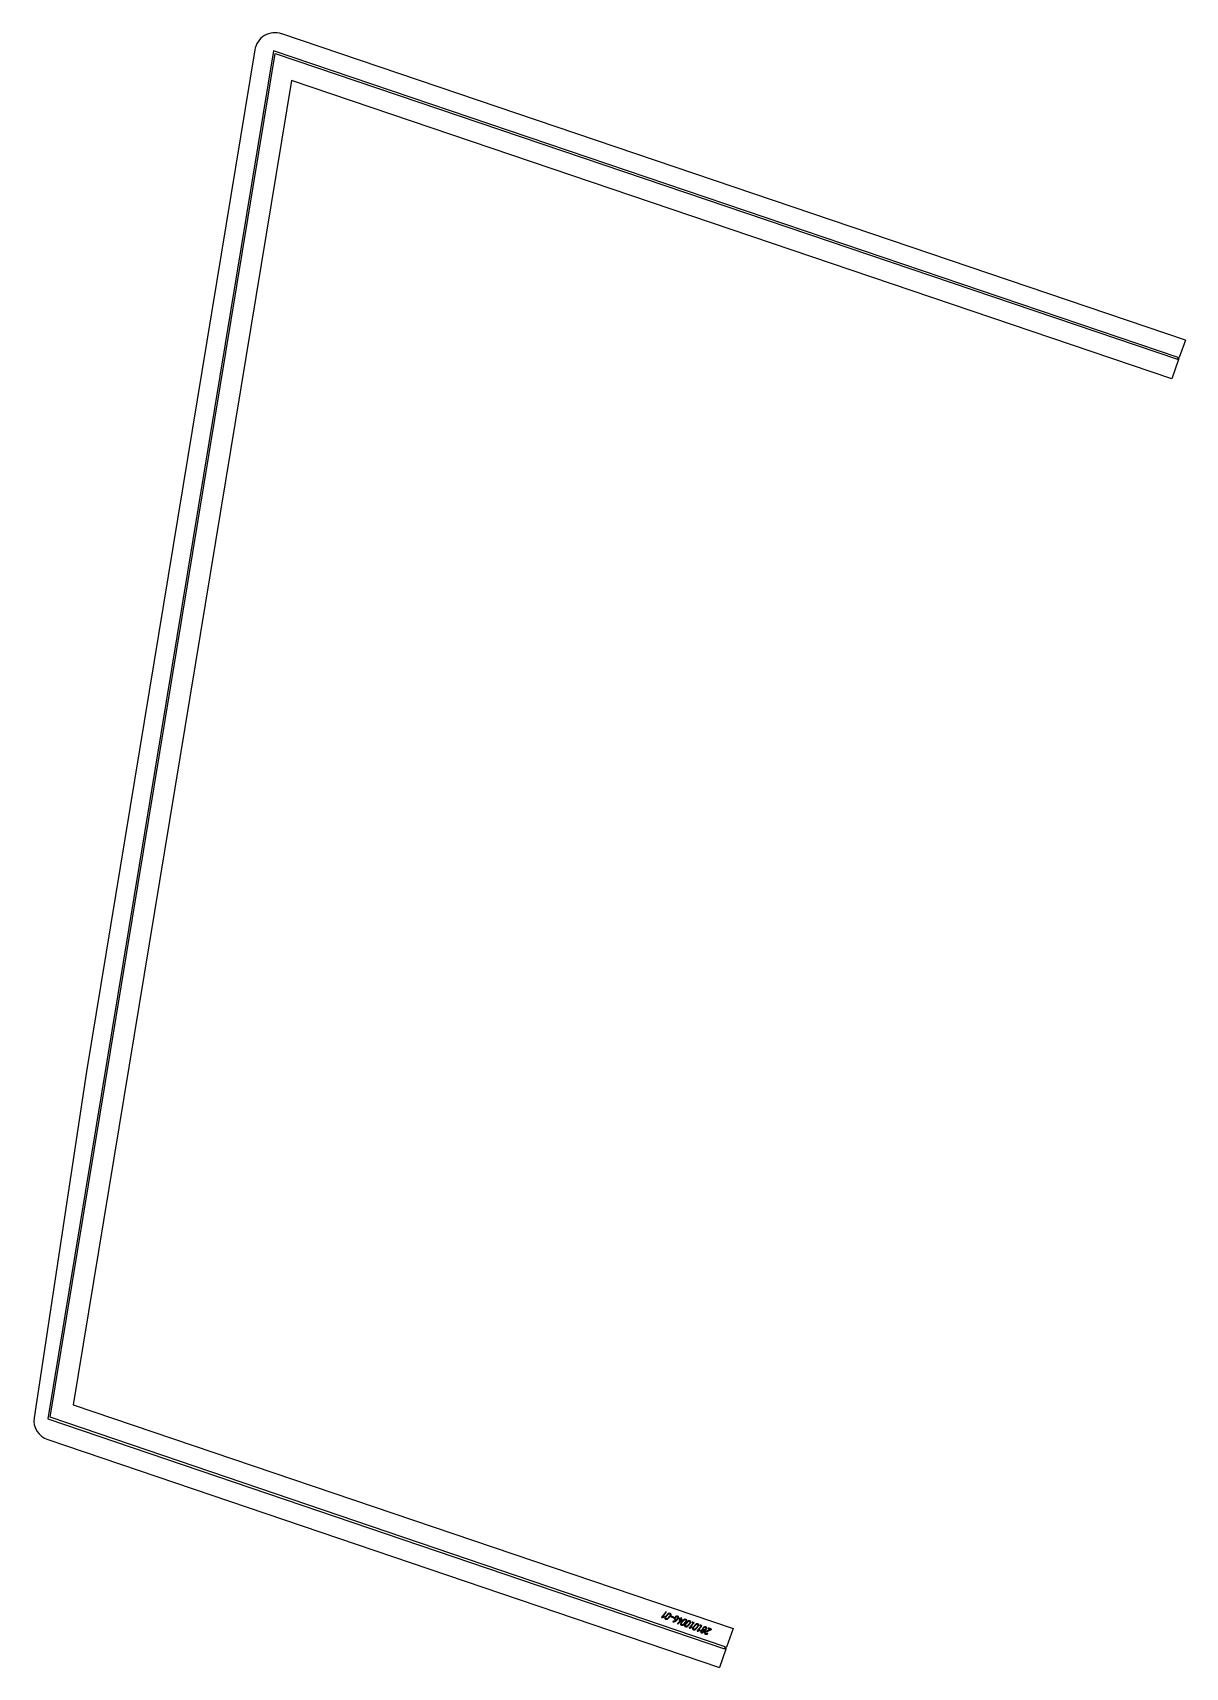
# Model space of a CAD drawing. Header units: millimetres. Extents: x 78 to 1765, y 153 to 2545.
import ezdxf

# ---------------------------------------------------------------- set-up
doc = ezdxf.new("R2010")
doc.units = ezdxf.units.MM
doc.linetypes.add('K5LT_BASIC', pattern=[0])
doc.layers.add('Engraving', color=7, linetype='Continuous')

msp = doc.modelspace()

# ---------------------------------------------------------------- linework, layer by layer
at = {"color": 143, "linetype": 'K5LT_BASIC', "lineweight": 25, "true_color": 0x33acca}
for p, q in [((1764.8, 2094.9), (442.6, 2543)), ((403.3, 2519.5), (156.9, 1024.6)), ((456.8, 2474.8), (137.3, 537)), ((1744.9, 2038.3), (456.8, 2474.8)), ((1764.8, 2094.9), (1755.7, 2069.2)), ((1754.8, 2066.4), (1744.9, 2038.3)), ((1754.8, 2066.4), (1755.7, 2069.2)), ((156.9, 1024.6), (80.2, 518)), ((137.3, 537), (1103.2, 209.7)), ((100.5, 486.1), (1083.3, 153)), ((1103.2, 209.7), (1093.6, 182.3)), ((1092.6, 179.5), (1083.3, 153)), ((1092.6, 179.5), (1093.6, 182.3))]:
    msp.add_line(p, q, dxfattribs=at)
msp.add_arc((432.9, 2514.6), 30, 71.2781, 170.6391, dxfattribs=at)
msp.add_ellipse((109.8, 513.6), major_axis=(-28.4, 9.6), ratio=0.96495, start_param=0.183001, end_param=1.570796, dxfattribs=at)
at = {"layer": 'Engraving', "color": 143, "linetype": 'K5LT_BASIC', "lineweight": 25, "true_color": 0x33acca}
for p, q in [((430.5, 2518.1), (100.6, 516.8)), ((103.9, 518.8), (432.9, 2514.1)), ((1754.5, 2069.6), (430.5, 2518.1)), ((432.9, 2514.1), (1753.5, 2066.8)), ((1754.5, 2069.6), (1753.5, 2066.8)), ((100.6, 516.8), (1090.6, 180.1)), ((1091.6, 183), (103.9, 518.8)), ((1091.6, 183), (1090.6, 180.1))]:
    msp.add_line(p, q, dxfattribs=at)
for points, knots in [([(1004.6, 233.8), (1004.7, 233.9), (1004.8, 234), (1005, 234), (1005.1, 234), (1005.2, 233.9), (1005.3, 233.8), (1005.4, 233.7), (1005.2, 233.5), (1002.4, 230.1), (999.6, 226.7), (1000.8, 227.1), (1002, 227.4), (1002.2, 227.5), (1002.3, 227.4), (1002.5, 227.4), (1002.5, 227.2), (1002.5, 227.1), (1002.4, 227), (1002.4, 226.9), (1002.2, 226.8), (1000.5, 226.3), (998.8, 225.9), (998.6, 225.8), (998.5, 225.9), (998.3, 225.9), (998.3, 226), (998.2, 226.1), (998.4, 226.3), (1001.5, 230), (1004.6, 233.8)], [0, 0, 0, 0.181151, 0.181151, 0.343934, 0.343934, 0.472146, 0.472146, 0.625059, 0.625059, 5.39951, 5.39951, 6.773407, 6.773407, 6.936544, 6.936544, 7.074093, 7.074093, 7.217588, 7.217588, 7.383484, 7.383484, 9.302301, 9.302301, 9.462957, 9.462957, 9.596849, 9.596849, 9.739807, 9.739807, 15, 15, 15]), ([(1007.3, 230.9), (1007.9, 231.6), (1008.9, 231.9), (1009.9, 232.1), (1010.7, 231.8), (1011.1, 231.7), (1011.4, 231.6), (1012.2, 231.3), (1012.4, 230.5), (1012.6, 229.8), (1012, 229.1), (1010.1, 226.8), (1008.1, 224.5), (1007.6, 223.8), (1006.6, 223.5), (1005.6, 223.2), (1004.7, 223.5), (1004.4, 223.6), (1004.1, 223.7), (1003.2, 224), (1003.1, 224.8), (1002.9, 225.5), (1003.5, 226.2), (1005.4, 228.5), (1007.3, 230.9)], [0, 0, 0, 0.846521, 0.846521, 1.674424, 1.674424, 1.989042, 1.989042, 2.637777, 2.637777, 3.338641, 3.338641, 5.996422, 5.996422, 6.83575, 6.83575, 7.667338, 7.667338, 7.981955, 7.981955, 8.645972, 8.645972, 9.342219, 9.342219, 12, 12, 12]), ([(1008, 230.6), (1006.1, 228.3), (1004.2, 226), (1003.8, 225.5), (1003.9, 225), (1004, 224.5), (1004.5, 224.3), (1004.9, 224.2), (1005.2, 224.1), (1005.7, 223.8), (1006.4, 224), (1007.1, 224.2), (1007.5, 224.7), (1009.4, 227), (1011.3, 229.3), (1011.7, 229.8), (1011.6, 230.3), (1011.5, 230.8), (1010.9, 231), (1010.6, 231.1), (1010.3, 231.2), (1009.7, 231.5), (1009.1, 231.3), (1008.4, 231.1), (1008, 230.6)], [0, 0, 0, 3.194824, 3.194824, 3.749556, 3.749556, 4.284872, 4.284872, 4.662943, 4.662943, 5.32312, 5.32312, 6.003067, 6.003067, 9.197891, 9.197891, 9.751896, 9.751896, 10.278148, 10.278148, 10.656218, 10.656218, 11.310094, 11.310094, 12, 12, 12]), ([(1012.5, 227.8), (1014.4, 227), (1016.4, 226.2), (1016.6, 226.2), (1016.6, 226.1), (1016.6, 225.9), (1016.5, 225.8), (1016.5, 225.8), (1016.3, 225.7), (1016.1, 225.6), (1016, 225.7), (1014, 226.4), (1012, 227.2), (1011.9, 227.2), (1011.8, 227.4), (1011.8, 227.5), (1011.9, 227.6), (1012, 227.7), (1012.1, 227.8), (1012.3, 227.8), (1012.5, 227.8)], [0, 0, 0, 3.94619, 3.94619, 4.18756, 4.18756, 4.430856, 4.430856, 4.683549, 4.683549, 5.009861, 5.009861, 8.956051, 8.956051, 9.181245, 9.181245, 9.415662, 9.415662, 9.694987, 9.694987, 10, 10, 10]), ([(1021, 222.3), (1020, 221.1), (1018.4, 220.3), (1016.8, 219.6), (1015, 219.6), (1014.9, 219.6), (1014.8, 219.6), (1014.7, 219.7), (1014.7, 219.8), (1014.7, 219.9), (1014.8, 220.1), (1014.8, 220.1), (1014.9, 220.2), (1015, 220.2), (1015.2, 220.2), (1015.3, 220.2), (1015.4, 220.2), (1015.5, 220.2), (1015.6, 220.2), (1015.7, 220.2), (1015.9, 220.3), (1016.3, 220.3), (1016.7, 220.4), (1017.3, 220.5), (1018.1, 220.9), (1018.7, 221.1), (1019.2, 221.5), (1019.7, 221.8), (1020, 222.2), (1019.1, 222.6), (1018.1, 223), (1017.2, 223.3), (1017.1, 224), (1016.9, 224.7), (1017.5, 225.5), (1018, 226), (1018.4, 226.6), (1019, 227.3), (1020, 227.6), (1021, 227.9), (1021.9, 227.6), (1022.2, 227.5), (1022.5, 227.4), (1023.3, 227.1), (1023.5, 226.3), (1023.7, 225.6), (1023.1, 224.9), (1022, 223.6), (1021, 222.3)], [0, 0, 0, 2.498316, 2.498316, 5.262484, 5.262484, 5.387819, 5.387819, 5.576565, 5.576565, 5.780812, 5.780812, 5.94013, 5.94013, 6.158112, 6.158112, 6.282716, 6.282716, 6.433855, 6.433855, 6.733626, 6.733626, 7.321232, 7.321232, 8.511503, 8.511503, 9.467261, 9.467261, 10.342598, 10.342598, 11.992145, 11.992145, 13.165958, 13.165958, 14.387907, 14.387907, 15.553255, 15.553255, 17.042108, 17.042108, 18.487785, 18.487785, 19.039603, 19.039603, 20.17753, 20.17753, 21.406839, 21.406839, 24, 24, 24]), ([(1020.5, 222.8), (1021.5, 224), (1022.4, 225.1), (1022.8, 225.6), (1022.7, 226.1), (1022.6, 226.6), (1022.1, 226.8), (1021.7, 226.9), (1021.4, 227), (1020.8, 227.2), (1020.2, 227), (1019.5, 226.9), (1019.1, 226.4), (1018.6, 225.8), (1018.2, 225.2), (1017.8, 224.7), (1017.9, 224.3), (1018, 223.8), (1018.5, 223.6), (1019.5, 223.2), (1020.5, 222.8)], [0, 0, 0, 2.151609, 2.151609, 2.897861, 2.897861, 3.606926, 3.606926, 4.116362, 4.116362, 5.006613, 5.006613, 5.923599, 5.923599, 6.999394, 6.999394, 7.74769, 7.74769, 8.471721, 8.471721, 10, 10, 10]), ([(1025.2, 223.3), (1024.7, 223.5), (1024.2, 223.7), (1024.1, 223.7), (1024.1, 223.8), (1024.1, 224), (1024.1, 224.1), (1024.2, 224.2), (1024.4, 224.2), (1024.6, 224.3), (1024.7, 224.2), (1025.2, 224.1), (1025.7, 223.9), (1026.3, 224.6), (1026.9, 225.3), (1027, 225.5), (1027.2, 225.5), (1027.3, 225.5), (1027.5, 225.5), (1027.5, 225.5), (1027.7, 225.3), (1027.7, 225.2), (1027.6, 225.1), (1027, 224.3), (1026.4, 223.6), (1027.5, 223.2), (1028.7, 222.7), (1028.8, 222.7), (1028.9, 222.6), (1028.9, 222.4), (1028.8, 222.3), (1028.8, 222.3), (1028.7, 222.3), (1025.7, 219.6), (1022.6, 217), (1022.5, 216.9), (1022.4, 216.8), (1022.3, 216.9), (1022.1, 216.9), (1022, 216.9), (1022, 217), (1021.9, 217.2), (1022, 217.3), (1022.1, 217.3), (1022.1, 217.3), (1024.9, 219.8), (1027.8, 222.3), (1026.9, 222.7), (1025.9, 223), (1025.3, 222.3), (1024.7, 221.6), (1024.6, 221.5), (1024.4, 221.4), (1024.3, 221.4), (1024.1, 221.4), (1024, 221.5), (1024, 221.6), (1023.9, 221.7), (1024, 221.8), (1024.6, 222.6), (1025.2, 223.3)], [0, 0, 0, 0.919271, 0.919271, 1.127707, 1.127707, 1.344577, 1.344577, 1.602992, 1.602992, 1.885279, 1.885279, 2.80455, 2.80455, 4.412203, 4.412203, 4.700056, 4.700056, 4.958613, 4.958613, 5.162261, 5.162261, 5.405251, 5.405251, 7.012904, 7.012904, 9.140618, 9.140618, 9.358167, 9.358167, 9.5736, 9.5736, 9.652851, 9.652851, 16.566261, 16.566261, 16.816195, 16.816195, 17.03414, 17.03414, 17.246724, 17.246724, 17.473684, 17.473684, 17.546543, 17.546543, 24.044603, 24.044603, 25.801161, 25.801161, 27.41337, 27.41337, 27.672909, 27.672909, 27.947247, 27.947247, 28.150404, 28.150404, 28.387791, 28.387791, 30, 30, 30]), ([(1030.3, 222.1), (1030.9, 222.8), (1031.9, 223.1), (1032.9, 223.4), (1033.7, 223.1), (1034.1, 223), (1034.4, 222.8), (1035.2, 222.6), (1035.4, 221.8), (1035.6, 221.1), (1035, 220.4), (1033.1, 218), (1031.1, 215.7), (1030.6, 215), (1029.6, 214.7), (1028.6, 214.4), (1027.7, 214.7), (1027.4, 214.9), (1027.1, 215), (1026.2, 215.3), (1026.1, 216), (1025.9, 216.8), (1026.5, 217.5), (1028.4, 219.8), (1030.3, 222.1)], [0, 0, 0, 0.846521, 0.846521, 1.674424, 1.674424, 1.989042, 1.989042, 2.637777, 2.637777, 3.338641, 3.338641, 5.996422, 5.996422, 6.83575, 6.83575, 7.667338, 7.667338, 7.981955, 7.981955, 8.645972, 8.645972, 9.342219, 9.342219, 12, 12, 12]), ([(1031, 221.9), (1029.1, 219.6), (1027.2, 217.2), (1026.8, 216.8), (1026.9, 216.3), (1027, 215.8), (1027.5, 215.6), (1027.9, 215.4), (1028.2, 215.3), (1028.8, 215.1), (1029.4, 215.3), (1030.1, 215.5), (1030.5, 216), (1032.4, 218.3), (1034.3, 220.6), (1034.7, 221.1), (1034.6, 221.6), (1034.5, 222.1), (1033.9, 222.3), (1033.6, 222.4), (1033.3, 222.5), (1032.7, 222.7), (1032.1, 222.5), (1031.4, 222.4), (1031, 221.9)], [0, 0, 0, 3.194824, 3.194824, 3.749556, 3.749556, 4.284872, 4.284872, 4.662943, 4.662943, 5.32312, 5.32312, 6.003067, 6.003067, 9.197891, 9.197891, 9.751896, 9.751896, 10.278148, 10.278148, 10.656218, 10.656218, 11.310094, 11.310094, 12, 12, 12]), ([(1036.3, 219.9), (1036.8, 220.6), (1037.8, 220.9), (1038.9, 221.2), (1039.7, 220.8), (1040, 220.7), (1040.3, 220.6), (1041.1, 220.3), (1041.3, 219.6), (1041.5, 218.8), (1040.9, 218.1), (1039, 215.8), (1037.1, 213.5), (1036.5, 212.8), (1035.5, 212.5), (1034.5, 212.2), (1033.7, 212.5), (1033.3, 212.6), (1033, 212.7), (1032.2, 213.1), (1032, 213.8), (1031.8, 214.5), (1032.4, 215.2), (1034.3, 217.6), (1036.3, 219.9)], [0, 0, 0, 0.846521, 0.846521, 1.674424, 1.674424, 1.989042, 1.989042, 2.637777, 2.637777, 3.338641, 3.338641, 5.996422, 5.996422, 6.83575, 6.83575, 7.667338, 7.667338, 7.981955, 7.981955, 8.645972, 8.645972, 9.342219, 9.342219, 12, 12, 12]), ([(1036.9, 219.6), (1035, 217.3), (1033.1, 215), (1032.7, 214.5), (1032.8, 214), (1032.9, 213.5), (1033.5, 213.3), (1033.8, 213.2), (1034.1, 213.1), (1034.7, 212.9), (1035.4, 213.1), (1036, 213.2), (1036.4, 213.7), (1038.3, 216), (1040.2, 218.4), (1040.6, 218.8), (1040.5, 219.3), (1040.4, 219.8), (1039.9, 220), (1039.5, 220.1), (1039.2, 220.3), (1038.7, 220.5), (1038, 220.3), (1037.3, 220.1), (1036.9, 219.6)], [0, 0, 0, 3.194824, 3.194824, 3.749556, 3.749556, 4.284872, 4.284872, 4.662943, 4.662943, 5.32312, 5.32312, 6.003067, 6.003067, 9.197891, 9.197891, 9.751896, 9.751896, 10.278148, 10.278148, 10.656218, 10.656218, 11.310094, 11.310094, 12, 12, 12]), ([(1045.1, 218.4), (1045.2, 218.5), (1045.4, 218.6), (1045.6, 218.6), (1045.7, 218.6), (1045.8, 218.5), (1045.9, 218.4), (1045.9, 218.3), (1045.8, 218.1), (1043, 214.7), (1040.2, 211.3), (1041.4, 211.7), (1042.6, 212), (1042.8, 212.1), (1042.9, 212), (1043, 212), (1043.1, 211.8), (1043.1, 211.7), (1043, 211.6), (1043, 211.6), (1042.7, 211.4), (1041, 210.9), (1039.3, 210.5), (1039.2, 210.4), (1039, 210.5), (1038.9, 210.5), (1038.9, 210.6), (1038.8, 210.7), (1038.9, 210.9), (1042, 214.6), (1045.1, 218.4)], [0, 0, 0, 0.181151, 0.181151, 0.343934, 0.343934, 0.472146, 0.472146, 0.625059, 0.625059, 5.39951, 5.39951, 6.773407, 6.773407, 6.936544, 6.936544, 7.074093, 7.074093, 7.217588, 7.217588, 7.383484, 7.383484, 9.302301, 9.302301, 9.462957, 9.462957, 9.596849, 9.596849, 9.739807, 9.739807, 15, 15, 15]), ([(1043.2, 218.4), (1043, 218.4), (1043, 218.6), (1042.9, 218.8), (1043.1, 219), (1043.2, 219.2), (1043.4, 219.2), (1043.7, 219.3), (1043.9, 219.2), (1044.1, 219.2), (1044.2, 219), (1044.2, 218.8), (1044, 218.6), (1044, 218.5), (1043.7, 218.4), (1043.4, 218.3), (1043.2, 218.4)], [0, 0, 0, 0.855828, 0.855828, 1.74556, 1.74556, 2.805969, 2.805969, 3.96496, 3.96496, 4.876932, 4.876932, 5.801755, 5.801755, 6.76801, 6.76801, 8, 8, 8]), ([(1047.9, 215.5), (1048.5, 216.2), (1049.5, 216.5), (1050.5, 216.7), (1051.3, 216.4), (1051.6, 216.3), (1052, 216.2), (1052.7, 215.9), (1052.9, 215.2), (1053.1, 214.4), (1052.5, 213.7), (1050.6, 211.4), (1048.7, 209.1), (1048.1, 208.4), (1047.1, 208.1), (1046.1, 207.8), (1045.3, 208.1), (1045, 208.2), (1044.6, 208.3), (1043.8, 208.6), (1043.6, 209.4), (1043.5, 210.1), (1044.1, 210.8), (1046, 213.1), (1047.9, 215.5)], [0, 0, 0, 0.846521, 0.846521, 1.674424, 1.674424, 1.989042, 1.989042, 2.637777, 2.637777, 3.338641, 3.338641, 5.996422, 5.996422, 6.83575, 6.83575, 7.667338, 7.667338, 7.981955, 7.981955, 8.645972, 8.645972, 9.342219, 9.342219, 12, 12, 12]), ([(1048.5, 215.2), (1046.6, 212.9), (1044.7, 210.6), (1044.3, 210.1), (1044.4, 209.6), (1044.5, 209.1), (1045.1, 208.9), (1045.4, 208.8), (1045.8, 208.7), (1046.3, 208.4), (1047, 208.6), (1047.7, 208.8), (1048, 209.3), (1050, 211.6), (1051.9, 213.9), (1052.3, 214.4), (1052.1, 214.9), (1052, 215.4), (1051.5, 215.6), (1051.2, 215.7), (1050.8, 215.9), (1050.3, 216.1), (1049.6, 215.9), (1049, 215.7), (1048.5, 215.2)], [0, 0, 0, 3.194824, 3.194824, 3.749556, 3.749556, 4.284872, 4.284872, 4.662943, 4.662943, 5.32312, 5.32312, 6.003067, 6.003067, 9.197891, 9.197891, 9.751896, 9.751896, 10.278148, 10.278148, 10.656218, 10.656218, 11.310094, 11.310094, 12, 12, 12]), ([(1056.8, 214), (1056.9, 214.1), (1057, 214.2), (1057.2, 214.2), (1057.3, 214.1), (1057.4, 214.1), (1057.5, 214), (1057.6, 213.9), (1057.4, 213.7), (1054.6, 210.3), (1051.8, 206.9), (1053, 207.3), (1054.2, 207.6), (1054.4, 207.7), (1054.5, 207.6), (1054.7, 207.6), (1054.7, 207.4), (1054.7, 207.3), (1054.6, 207.2), (1054.6, 207.1), (1054.4, 207), (1052.7, 206.5), (1050.9, 206), (1050.8, 206), (1050.7, 206), (1050.5, 206.1), (1050.5, 206.2), (1050.4, 206.3), (1050.5, 206.5), (1053.7, 210.2), (1056.8, 214)], [0, 0, 0, 0.181151, 0.181151, 0.343934, 0.343934, 0.472146, 0.472146, 0.625059, 0.625059, 5.39951, 5.39951, 6.773407, 6.773407, 6.936544, 6.936544, 7.074093, 7.074093, 7.217588, 7.217588, 7.383484, 7.383484, 9.302301, 9.302301, 9.462957, 9.462957, 9.596849, 9.596849, 9.739807, 9.739807, 15, 15, 15]), ([(1054.8, 214), (1054.6, 214), (1054.6, 214.2), (1054.5, 214.4), (1054.7, 214.6), (1054.8, 214.7), (1055, 214.8), (1055.3, 214.9), (1055.5, 214.8), (1055.8, 214.7), (1055.8, 214.6), (1055.8, 214.4), (1055.7, 214.2), (1055.6, 214.1), (1055.3, 214), (1055.1, 213.9), (1054.8, 214)], [0, 0, 0, 0.855828, 0.855828, 1.74556, 1.74556, 2.805969, 2.805969, 3.96496, 3.96496, 4.876932, 4.876932, 5.801755, 5.801755, 6.76801, 6.76801, 8, 8, 8]), ([(1059.5, 211), (1060.1, 211.8), (1061.1, 212), (1062.1, 212.3), (1062.9, 212), (1063.3, 211.9), (1063.6, 211.8), (1064.4, 211.5), (1064.6, 210.7), (1064.8, 210), (1064.2, 209.3), (1063.7, 208.7), (1063.2, 208.1), (1062.8, 207.7), (1062.2, 207.4), (1061.6, 207.1), (1060.9, 207), (1061, 206.6), (1060.9, 206.2), (1060.8, 205.8), (1060.5, 205.4), (1060.2, 205.1), (1060, 204.8), (1059.4, 204.1), (1058.4, 203.8), (1057.9, 203.6), (1057.5, 203.6), (1057.2, 203.6), (1057, 203.7), (1056.9, 203.7), (1056.8, 203.7), (1056.7, 203.8), (1056.6, 203.8), (1055.8, 204.1), (1055.6, 204.8), (1055.5, 205.2), (1055.6, 205.6), (1055.7, 205.7), (1055.7, 205.9), (1055.8, 206), (1055.9, 206.1), (1055.9, 206.2), (1056, 206.3), (1056.3, 206.6), (1056.5, 206.9), (1056.9, 207.3), (1057.3, 207.5), (1057.8, 207.8), (1058.4, 207.9), (1058.1, 208.3), (1058.1, 208.8), (1058.2, 209.4), (1058.6, 209.9), (1059, 210.5), (1059.5, 211)], [0, 0, 0, 1.873598, 1.873598, 3.69261, 3.69261, 4.386884, 4.386884, 5.818535, 5.818535, 7.364988, 7.364988, 8.831065, 8.831065, 10.043454, 10.043454, 11.431214, 11.431214, 12.22177, 12.22177, 13.14885, 13.14885, 13.899491, 13.899491, 15.762312, 15.762312, 16.708293, 16.708293, 17.125443, 17.125443, 17.362221, 17.362221, 17.577677, 17.577677, 19.055802, 19.055802, 19.771228, 19.771228, 20.139764, 20.139764, 20.365597, 20.365597, 20.592941, 20.592941, 21.340886, 21.340886, 22.373032, 22.373032, 23.469845, 23.469845, 24.415003, 24.415003, 25.533412, 25.533412, 27, 27, 27]), ([(1057.2, 206.6), (1056.9, 206.3), (1056.7, 206), (1056.3, 205.5), (1056.4, 205.1), (1056.5, 204.6), (1057.1, 204.4), (1057.6, 204.2), (1058.3, 204.3), (1058.9, 204.5), (1059.3, 205), (1059.6, 205.3), (1059.8, 205.6), (1060.2, 206.1), (1060.1, 206.6), (1060, 207.1), (1059.5, 207.3), (1058.9, 207.5), (1058.2, 207.3), (1057.6, 207.1), (1057.2, 206.6)], [0, 0, 0, 0.718951, 0.718951, 1.697337, 1.697337, 2.634709, 2.634709, 3.797866, 3.797866, 5.000561, 5.000561, 5.719512, 5.719512, 6.697901, 6.697901, 7.635273, 7.635273, 8.789173, 8.789173, 10, 10, 10]), ([(1060.2, 210.8), (1059.7, 210.2), (1059.2, 209.6), (1058.8, 209.2), (1058.9, 208.7), (1059, 208.2), (1059.6, 208), (1059.9, 207.8), (1060.3, 207.7), (1060.8, 207.5), (1061.5, 207.7), (1062.1, 207.9), (1062.5, 208.4), (1063, 208.9), (1063.5, 209.5), (1063.9, 210), (1063.8, 210.5), (1063.6, 211), (1063.1, 211.2), (1062.8, 211.3), (1062.5, 211.4), (1061.9, 211.7), (1061.2, 211.5), (1060.6, 211.3), (1060.2, 210.8)], [0, 0, 0, 1.329406, 1.329406, 2.254108, 2.254108, 3.148824, 3.148824, 3.778355, 3.778355, 4.877538, 4.877538, 6.009386, 6.009386, 7.338792, 7.338792, 8.260968, 8.260968, 9.137189, 9.137189, 9.766721, 9.766721, 10.866842, 10.866842, 12, 12, 12]), ([(1067.2, 210.4), (1069.2, 209.6), (1071.2, 208.9), (1071.3, 208.8), (1071.4, 208.7), (1071.4, 208.6), (1071.3, 208.4), (1071.2, 208.4), (1071.1, 208.3), (1067.3, 206.6), (1063.5, 204.9), (1063.3, 204.8), (1063.2, 204.7), (1063, 204.6), (1062.9, 204.6), (1062.6, 204.4), (1062.5, 204.2), (1062, 203.6), (1062.2, 203), (1062.3, 202.7), (1062.5, 202.5), (1062.7, 202.2), (1063.1, 202.1), (1063.5, 201.9), (1064.1, 202), (1064.7, 202.1), (1065.4, 202.5), (1065.5, 202.6), (1065.6, 202.6), (1065.7, 202.6), (1065.8, 202.6), (1066, 202.5), (1066, 202.4), (1066.1, 202.3), (1065.9, 202.2), (1065.9, 202.1), (1065.8, 202.1), (1065, 201.5), (1064.1, 201.4), (1063.3, 201.2), (1062.6, 201.5), (1061.7, 201.9), (1061.4, 202.7), (1061.1, 203.6), (1061.8, 204.4), (1062, 204.7), (1062.3, 204.9), (1062.7, 205.2), (1063.2, 205.4), (1066.6, 207), (1070.1, 208.5), (1068.4, 209.2), (1066.7, 209.8), (1066.6, 209.9), (1066.6, 210), (1066.6, 210.1), (1066.7, 210.2), (1066.7, 210.3), (1066.9, 210.4), (1067.1, 210.5), (1067.2, 210.4)], [0, 0, 0, 3.047826, 3.047826, 3.226196, 3.226196, 3.425035, 3.425035, 3.570989, 3.570989, 9.561221, 9.561221, 9.825724, 9.825724, 10.050668, 10.050668, 10.473601, 10.473601, 11.396415, 11.396415, 11.832946, 11.832946, 12.317549, 12.317549, 13.072233, 13.072233, 14.062635, 14.062635, 14.240973, 14.240973, 14.40613, 14.40613, 14.588981, 14.588981, 14.779051, 14.779051, 14.881829, 14.881829, 16.249197, 16.249197, 17.325971, 17.325971, 18.610175, 18.610175, 19.935785, 19.935785, 20.483021, 20.483021, 21.195978, 21.195978, 26.62229, 26.62229, 29.191003, 29.191003, 29.365522, 29.365522, 29.547183, 29.547183, 29.763638, 29.763638, 30, 30, 30])]:
    msp.add_open_spline(points, degree=2, knots=knots, dxfattribs=at)

doc.saveas('drawing.dxf')
